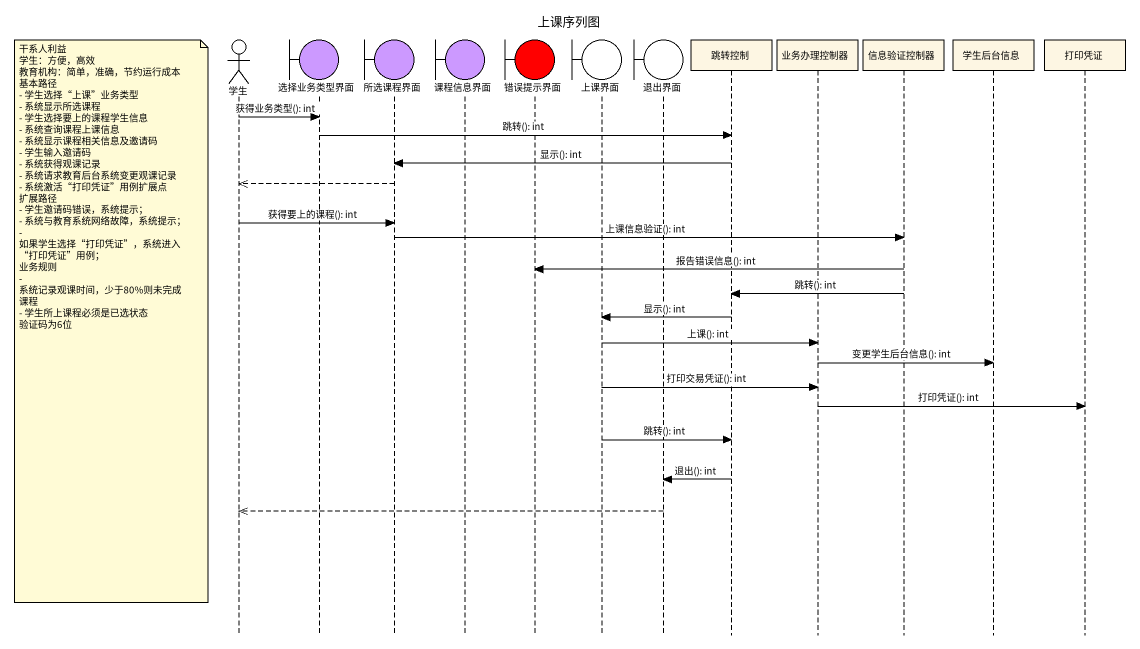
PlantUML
@startuml
title 上课序列图
hide footbox
actor 学生
boundary 选择业务类型界面 #CC99FF
boundary 所选课程界面 #CC99FF
boundary 课程信息界面 #CC99FF
boundary 错误提示界面 #FF0000
boundary 上课界面
boundary 退出界面
participant 跳转控制
participant 业务办理控制器
participant 信息验证控制器
participant 学生后台信息
participant 打印凭证

学生 -> 选择业务类型界面 : 获得业务类型(): int
选择业务类型界面 -> 跳转控制 : 跳转(): int
跳转控制 -> 所选课程界面 : 显示(): int
所选课程界面 -->> 学生
学生 -> 所选课程界面 : 获得要上的课程(): int
所选课程界面 -> 信息验证控制器 : 上课信息验证(): int
信息验证控制器 -> 错误提示界面 : 报告错误信息(): int
信息验证控制器 -> 跳转控制 : 跳转(): int
跳转控制 -> 上课界面 : 显示(): int
note left of 学生
  干系人利益
  学生：方便，高效
  教育机构：简单，准确，节约运行成本
  基本路径
  - 学生选择“上课”业务类型
  - 系统显示所选课程
  - 学生选择要上的课程学生信息
  - 系统查询课程上课信息
  - 系统显示课程相关信息及邀请码
  - 学生输入邀请码
  - 系统获得观课记录
  - 系统请求教育后台系统变更观课记录
  - 系统激活“打印凭证”用例扩展点
  扩展路径
  - 学生邀请码错误，系统提示；
  - 系统与教育系统网络故障，系统提示；
  - 如果学生选择“打印凭证”，系统进入“打印凭证”用例；
  业务规则
  - 系统记录观课时间，少于80%则未完成课程
  - 学生所上课程必须是已选状态
  验证码为6位
end note
上课界面 -> 业务办理控制器 : 上课(): int
业务办理控制器 -> 学生后台信息 : 变更学生后台信息(): int
上课界面 -> 业务办理控制器 : 打印交易凭证(): int
业务办理控制器 -> 打印凭证 : 打印凭证(): int
上课界面 -> 跳转控制 : 跳转(): int
跳转控制 -> 退出界面 : 退出(): int
退出界面 -->> 学生
@enduml
